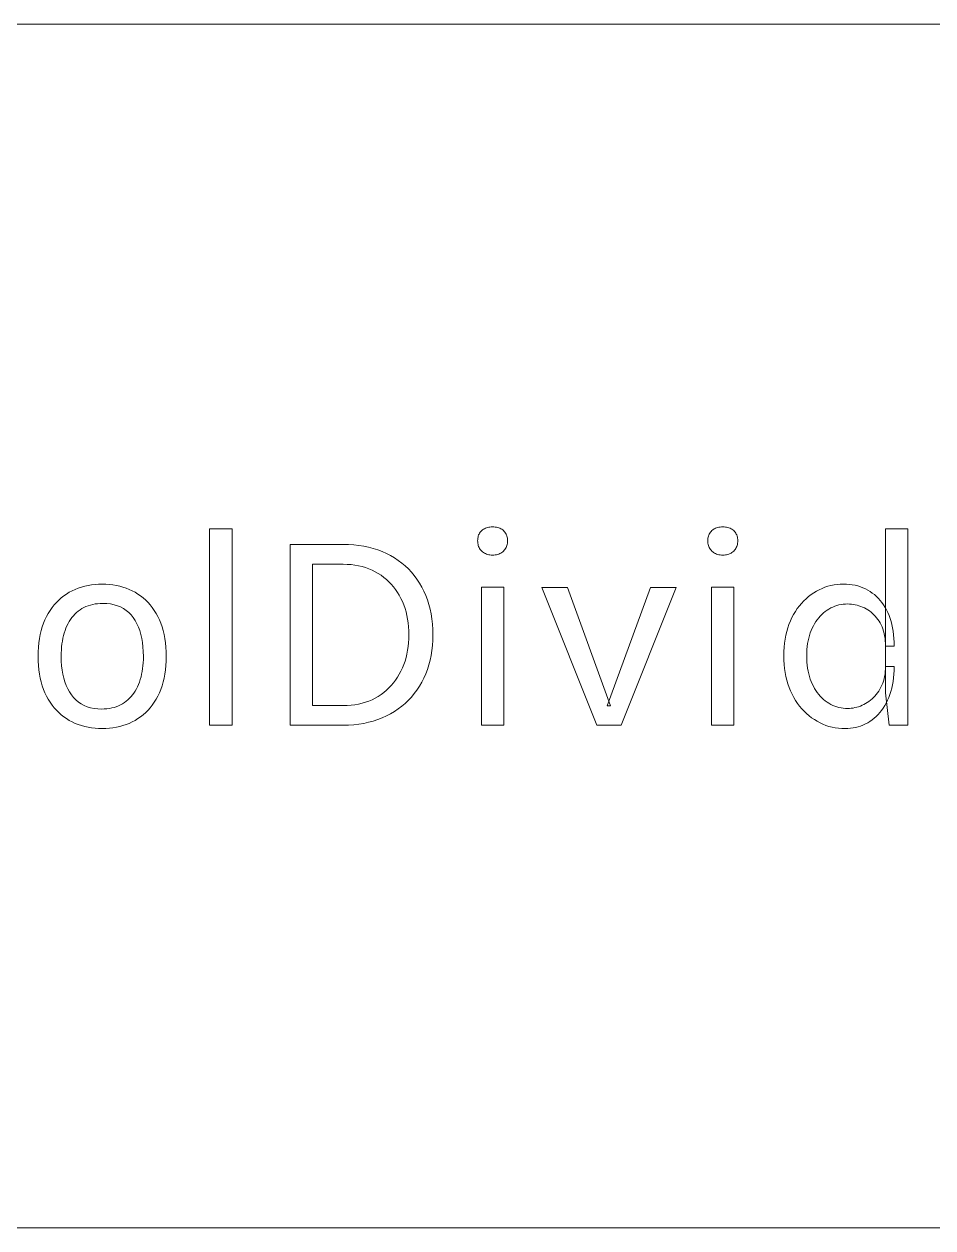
# Model space of a CAD drawing. Extents: x 3 to 302, y 3 to 302.
# Drawn here: x 174.5 to 212.5, y 136.7 to 186.9 of the extents above; entities that cross this region are included whole.
import ezdxf

# ---------------------------------------------------------------- set-up
doc = ezdxf.new("R2010")
doc.units = 0
doc.layers.get('0').update_dxf_attribs({"lineweight": 0})

msp = doc.modelspace()

# ---------------------------------------------------------------- linework, layer by layer
for p, q in [((250.32, 186.86), (151.28, 186.86)), ((182.284, 157.626), (182.284, 165.81)), ((182.284, 165.81), (183.22, 165.81)), ((183.22, 165.81), (183.22, 157.626)), ((193.55, 165.635), (193.576, 165.671)), ((193.576, 165.671), (193.604, 165.706)), ((193.604, 165.706), (193.636, 165.738)), ((193.636, 165.738), (193.671, 165.768)), ((193.671, 165.768), (193.708, 165.794)), ((193.708, 165.794), (193.748, 165.818)), ((193.748, 165.818), (193.79, 165.838)), ((193.79, 165.838), (193.834, 165.855)), ((193.834, 165.855), (193.881, 165.869)), ((193.881, 165.869), (193.93, 165.88)), ((193.93, 165.88), (193.982, 165.888)), ((193.982, 165.888), (194.036, 165.892)), ((194.036, 165.892), (194.092, 165.894)), ((194.092, 165.894), (194.092, 165.894)), ((194.092, 165.894), (194.148, 165.892)), ((194.148, 165.892), (194.202, 165.888)), ((194.202, 165.888), (194.254, 165.88)), ((194.254, 165.88), (194.303, 165.869)), ((194.303, 165.869), (194.35, 165.855)), ((194.35, 165.855), (194.394, 165.838)), ((194.394, 165.838), (194.436, 165.818)), ((194.436, 165.818), (194.476, 165.794)), ((194.476, 165.794), (194.513, 165.768)), ((194.513, 165.768), (194.548, 165.738)), ((194.548, 165.738), (194.58, 165.706)), ((194.58, 165.706), (194.608, 165.671)), ((194.608, 165.671), (194.634, 165.635)), ((203.156, 165.635), (203.182, 165.671)), ((203.182, 165.671), (203.21, 165.706)), ((203.21, 165.706), (203.242, 165.738)), ((203.242, 165.738), (203.277, 165.768)), ((203.277, 165.768), (203.314, 165.794)), ((203.314, 165.794), (203.354, 165.818)), ((203.354, 165.818), (203.396, 165.838)), ((203.396, 165.838), (203.44, 165.855)), ((203.44, 165.855), (203.487, 165.869)), ((203.487, 165.869), (203.536, 165.88)), ((203.536, 165.88), (203.588, 165.888)), ((203.588, 165.888), (203.642, 165.892)), ((203.642, 165.892), (203.698, 165.894)), ((203.698, 165.894), (203.698, 165.894)), ((203.698, 165.894), (203.754, 165.892)), ((203.754, 165.892), (203.808, 165.888)), ((203.808, 165.888), (203.86, 165.88)), ((203.86, 165.88), (203.909, 165.869)), ((203.909, 165.869), (203.956, 165.855)), ((203.956, 165.855), (204, 165.838)), ((204, 165.838), (204.042, 165.818)), ((204.042, 165.818), (204.082, 165.794)), ((204.082, 165.794), (204.119, 165.768)), ((204.119, 165.768), (204.154, 165.738)), ((204.154, 165.738), (204.186, 165.706)), ((204.186, 165.706), (204.214, 165.671)), ((204.214, 165.671), (204.24, 165.635)), ((210.49, 158.97), (210.49, 165.81)), ((210.49, 165.81), (211.426, 165.81)), ((211.426, 165.81), (211.426, 157.626)), ((185.644, 157.626), (185.644, 165.162)), ((185.644, 165.162), (187.852, 165.162)), ((187.852, 165.162), (188.077, 165.157)), ((193.468, 165.318), (193.47, 165.37)), ((193.47, 165.265), (193.468, 165.318)), ((193.468, 165.318), (193.468, 165.318)), ((193.47, 165.37), (193.475, 165.419)), ((193.475, 165.214), (193.47, 165.265)), ((193.475, 165.419), (193.483, 165.467)), ((193.483, 165.165), (193.475, 165.214)), ((193.483, 165.467), (193.495, 165.512)), ((193.495, 165.119), (193.483, 165.165)), ((193.495, 165.512), (193.51, 165.555)), ((193.51, 165.555), (193.528, 165.596)), ((193.528, 165.596), (193.55, 165.635)), ((194.634, 165.635), (194.656, 165.596)), ((194.656, 165.596), (194.674, 165.555)), ((194.674, 165.555), (194.689, 165.512)), ((194.689, 165.512), (194.701, 165.467)), ((194.701, 165.165), (194.689, 165.119)), ((194.701, 165.467), (194.709, 165.419)), ((194.709, 165.214), (194.701, 165.165)), ((194.709, 165.419), (194.714, 165.37)), ((194.714, 165.265), (194.709, 165.214)), ((194.714, 165.37), (194.716, 165.318)), ((194.716, 165.318), (194.714, 165.265)), ((194.716, 165.318), (194.716, 165.318)), ((203.074, 165.318), (203.076, 165.37)), ((203.076, 165.265), (203.074, 165.318)), ((203.074, 165.318), (203.074, 165.318)), ((203.076, 165.37), (203.081, 165.419)), ((203.081, 165.214), (203.076, 165.265)), ((203.081, 165.419), (203.089, 165.467)), ((203.089, 165.165), (203.081, 165.214)), ((203.089, 165.467), (203.101, 165.512)), ((203.101, 165.119), (203.089, 165.165)), ((203.101, 165.512), (203.116, 165.555)), ((203.116, 165.555), (203.134, 165.596)), ((203.134, 165.596), (203.156, 165.635)), ((204.24, 165.635), (204.262, 165.596)), ((204.262, 165.596), (204.28, 165.555)), ((204.28, 165.555), (204.295, 165.512)), ((204.295, 165.512), (204.307, 165.467)), ((204.307, 165.165), (204.295, 165.119)), ((204.307, 165.467), (204.315, 165.419)), ((204.315, 165.214), (204.307, 165.165)), ((204.315, 165.419), (204.32, 165.37)), ((204.32, 165.265), (204.315, 165.214)), ((204.32, 165.37), (204.322, 165.318)), ((204.322, 165.318), (204.32, 165.265)), ((204.322, 165.318), (204.322, 165.318)), ((188.077, 165.157), (188.296, 165.143)), ((188.296, 165.143), (188.509, 165.12)), ((188.509, 165.12), (188.716, 165.088)), ((188.716, 165.088), (188.917, 165.046)), ((188.917, 165.046), (189.112, 164.995)), ((189.112, 164.995), (189.301, 164.934)), ((189.301, 164.934), (189.484, 164.864)), ((189.484, 164.864), (189.661, 164.785)), ((189.661, 164.785), (189.832, 164.697)), ((189.832, 164.697), (189.996, 164.6)), ((193.51, 165.074), (193.495, 165.119)), ((193.528, 165.032), (193.51, 165.074)), ((193.55, 164.991), (193.528, 165.032)), ((193.576, 164.953), (193.55, 164.991)), ((193.604, 164.917), (193.576, 164.953)), ((193.636, 164.883), (193.604, 164.917)), ((193.671, 164.852), (193.636, 164.883)), ((193.708, 164.824), (193.671, 164.852)), ((193.748, 164.799), (193.708, 164.824)), ((193.79, 164.777), (193.748, 164.799)), ((193.834, 164.759), (193.79, 164.777)), ((193.881, 164.744), (193.834, 164.759)), ((193.93, 164.733), (193.881, 164.744)), ((193.982, 164.725), (193.93, 164.733)), ((194.036, 164.72), (193.982, 164.725)), ((194.092, 164.718), (194.036, 164.72)), ((194.148, 164.72), (194.092, 164.718)), ((194.092, 164.718), (194.092, 164.718)), ((194.092, 164.718), (194.092, 164.718)), ((194.202, 164.725), (194.148, 164.72)), ((194.254, 164.733), (194.202, 164.725)), ((194.303, 164.744), (194.254, 164.733)), ((194.35, 164.759), (194.303, 164.744)), ((194.394, 164.777), (194.35, 164.759)), ((194.436, 164.799), (194.394, 164.777)), ((194.476, 164.824), (194.436, 164.799)), ((194.513, 164.852), (194.476, 164.824)), ((194.548, 164.883), (194.513, 164.852)), ((194.58, 164.917), (194.548, 164.883)), ((194.608, 164.953), (194.58, 164.917)), ((194.634, 164.991), (194.608, 164.953)), ((194.656, 165.032), (194.634, 164.991)), ((194.674, 165.074), (194.656, 165.032)), ((194.689, 165.119), (194.674, 165.074)), ((203.116, 165.074), (203.101, 165.119)), ((203.134, 165.032), (203.116, 165.074)), ((203.156, 164.991), (203.134, 165.032)), ((203.182, 164.953), (203.156, 164.991)), ((203.21, 164.917), (203.182, 164.953)), ((203.242, 164.883), (203.21, 164.917)), ((203.277, 164.852), (203.242, 164.883)), ((203.314, 164.824), (203.277, 164.852)), ((203.354, 164.799), (203.314, 164.824)), ((203.396, 164.777), (203.354, 164.799)), ((203.44, 164.759), (203.396, 164.777)), ((203.487, 164.744), (203.44, 164.759)), ((203.536, 164.733), (203.487, 164.744)), ((203.588, 164.725), (203.536, 164.733)), ((203.642, 164.72), (203.588, 164.725)), ((203.698, 164.718), (203.642, 164.72)), ((203.754, 164.72), (203.698, 164.718)), ((203.698, 164.718), (203.698, 164.718)), ((203.698, 164.718), (203.698, 164.718)), ((203.808, 164.725), (203.754, 164.72)), ((203.86, 164.733), (203.808, 164.725)), ((203.909, 164.744), (203.86, 164.733)), ((203.956, 164.759), (203.909, 164.744)), ((204, 164.777), (203.956, 164.759)), ((204.042, 164.799), (204, 164.777)), ((204.082, 164.824), (204.042, 164.799)), ((204.119, 164.852), (204.082, 164.824)), ((204.154, 164.883), (204.119, 164.852)), ((204.186, 164.917), (204.154, 164.883)), ((204.214, 164.953), (204.186, 164.917)), ((204.24, 164.991), (204.214, 164.953)), ((204.262, 165.032), (204.24, 164.991)), ((204.28, 165.074), (204.262, 165.032)), ((204.295, 165.119), (204.28, 165.074)), ((187.852, 164.334), (186.58, 164.334)), ((186.58, 164.334), (186.58, 158.442)), ((188.02, 164.33), (187.852, 164.334)), ((187.852, 164.334), (187.852, 164.334)), ((187.852, 164.334), (187.852, 164.334)), ((188.183, 164.319), (188.02, 164.33)), ((188.342, 164.3), (188.183, 164.319)), ((188.496, 164.273), (188.342, 164.3)), ((188.645, 164.239), (188.496, 164.273)), ((188.789, 164.197), (188.645, 164.239)), ((188.929, 164.147), (188.789, 164.197)), ((189.996, 164.6), (190.153, 164.496)), ((190.153, 164.496), (190.302, 164.384)), ((190.302, 164.384), (190.444, 164.264)), ((190.444, 164.264), (190.578, 164.137)), ((189.064, 164.09), (188.929, 164.147)), ((189.194, 164.025), (189.064, 164.09)), ((189.319, 163.953), (189.194, 164.025)), ((189.439, 163.874), (189.319, 163.953)), ((189.554, 163.789), (189.439, 163.874)), ((189.663, 163.699), (189.554, 163.789)), ((189.766, 163.603), (189.663, 163.699)), ((190.578, 164.137), (190.704, 164.002)), ((190.704, 164.002), (190.823, 163.859)), ((190.823, 163.859), (190.934, 163.709)), ((190.934, 163.709), (191.038, 163.551)), ((176.307, 163.092), (176.425, 163.164)), ((176.425, 163.164), (176.547, 163.229)), ((176.547, 163.229), (176.673, 163.287)), ((176.673, 163.287), (176.802, 163.338)), ((176.802, 163.338), (176.935, 163.383)), ((176.935, 163.383), (177.071, 163.421)), ((177.071, 163.421), (177.21, 163.451)), ((177.21, 163.451), (177.353, 163.475)), ((177.353, 163.475), (177.499, 163.492)), ((177.499, 163.492), (177.649, 163.503)), ((177.649, 163.503), (177.802, 163.506)), ((177.802, 163.506), (177.802, 163.506)), ((177.802, 163.506), (177.954, 163.503)), ((177.954, 163.503), (178.103, 163.492)), ((178.103, 163.492), (178.248, 163.475)), ((178.248, 163.475), (178.39, 163.451)), ((178.39, 163.451), (178.529, 163.421)), ((178.529, 163.421), (178.664, 163.383)), ((178.664, 163.383), (178.796, 163.338)), ((178.796, 163.338), (178.925, 163.287)), ((178.925, 163.287), (179.051, 163.229)), ((179.051, 163.229), (179.173, 163.164)), ((179.173, 163.164), (179.291, 163.092)), ((189.864, 163.501), (189.766, 163.603)), ((189.955, 163.394), (189.864, 163.501)), ((190.042, 163.281), (189.955, 163.394)), ((190.123, 163.163), (190.042, 163.281)), ((190.198, 163.039), (190.123, 163.163)), ((191.038, 163.551), (191.134, 163.386)), ((191.134, 163.386), (191.222, 163.214)), ((191.222, 163.214), (191.3, 163.036)), ((193.624, 157.626), (193.624, 163.374)), ((193.624, 163.374), (194.56, 163.374)), ((194.56, 163.374), (194.56, 157.626)), ((198.436, 157.626), (196.144, 163.362)), ((196.144, 163.362), (197.212, 163.362)), ((197.212, 163.362), (199.012, 158.43)), ((198.88, 158.43), (200.68, 163.362)), ((201.748, 163.362), (199.456, 157.626)), ((200.68, 163.362), (201.748, 163.362)), ((203.23, 157.626), (203.23, 163.374)), ((203.23, 163.374), (204.166, 163.374)), ((204.166, 163.374), (204.166, 157.626)), ((207.493, 163.143), (207.608, 163.212)), ((207.608, 163.212), (207.724, 163.274)), ((207.724, 163.274), (207.843, 163.328)), ((207.843, 163.328), (207.964, 163.375)), ((207.964, 163.375), (208.088, 163.415)), ((208.088, 163.415), (208.213, 163.448)), ((208.213, 163.448), (208.341, 163.473)), ((208.341, 163.473), (208.471, 163.491)), ((208.471, 163.491), (208.604, 163.502)), ((208.604, 163.502), (208.738, 163.506)), ((208.738, 163.506), (208.738, 163.506)), ((208.738, 163.506), (208.862, 163.503)), ((208.862, 163.503), (208.984, 163.494)), ((208.984, 163.494), (209.102, 163.478)), ((209.102, 163.478), (209.218, 163.457)), ((209.218, 163.457), (209.33, 163.429)), ((209.33, 163.429), (209.439, 163.396)), ((209.439, 163.396), (209.545, 163.356)), ((209.545, 163.356), (209.648, 163.31)), ((209.648, 163.31), (209.748, 163.258)), ((209.748, 163.258), (209.845, 163.2)), ((209.845, 163.2), (209.938, 163.136)), ((175.793, 162.636), (175.886, 162.74)), ((175.886, 162.74), (175.983, 162.838)), ((175.983, 162.838), (176.086, 162.929)), ((176.086, 162.929), (176.194, 163.014)), ((176.194, 163.014), (176.307, 163.092)), ((177.403, 162.659), (177.306, 162.635)), ((177.504, 162.678), (177.403, 162.659)), ((177.607, 162.691), (177.504, 162.678)), ((177.715, 162.699), (177.607, 162.691)), ((177.826, 162.702), (177.715, 162.699)), ((177.99, 162.696), (177.826, 162.702)), ((177.826, 162.702), (177.826, 162.702)), ((178.145, 162.678), (177.99, 162.696)), ((178.293, 162.649), (178.145, 162.678)), ((178.432, 162.607), (178.293, 162.649)), ((179.291, 163.092), (179.404, 163.014)), ((179.404, 163.014), (179.512, 162.929)), ((179.512, 162.929), (179.614, 162.838)), ((179.614, 162.838), (179.712, 162.74)), ((179.712, 162.74), (179.804, 162.636)), ((190.267, 162.909), (190.198, 163.039)), ((190.33, 162.775), (190.267, 162.909)), ((190.387, 162.636), (190.33, 162.775)), ((191.3, 163.036), (191.37, 162.851)), ((191.37, 162.851), (191.43, 162.661)), ((191.43, 162.661), (191.481, 162.465)), ((206.894, 162.596), (206.982, 162.703)), ((206.982, 162.703), (207.075, 162.803)), ((207.075, 162.803), (207.173, 162.897)), ((207.173, 162.897), (207.275, 162.985)), ((207.275, 162.985), (207.382, 163.067)), ((207.382, 163.067), (207.493, 163.143)), ((208.632, 162.655), (208.545, 162.636)), ((208.722, 162.668), (208.632, 162.655)), ((208.813, 162.675), (208.722, 162.668)), ((208.906, 162.678), (208.813, 162.675)), ((208.988, 162.676), (208.906, 162.678)), ((208.906, 162.678), (208.906, 162.678)), ((209.069, 162.67), (208.988, 162.676)), ((209.15, 162.66), (209.069, 162.67)), ((209.229, 162.646), (209.15, 162.66)), ((209.938, 163.136), (210.027, 163.067)), ((210.027, 163.067), (210.112, 162.992)), ((210.112, 162.992), (210.193, 162.912)), ((210.193, 162.912), (210.269, 162.826)), ((210.269, 162.826), (210.341, 162.736)), ((210.341, 162.736), (210.408, 162.639)), ((175.408, 162.016), (175.474, 162.153)), ((175.474, 162.153), (175.546, 162.284)), ((175.546, 162.284), (175.623, 162.408)), ((175.623, 162.408), (175.706, 162.525)), ((175.706, 162.525), (175.793, 162.636)), ((176.595, 162.185), (176.535, 162.111)), ((176.66, 162.254), (176.595, 162.185)), ((176.728, 162.319), (176.66, 162.254)), ((176.799, 162.379), (176.728, 162.319)), ((176.875, 162.435), (176.799, 162.379)), ((176.954, 162.486), (176.875, 162.435)), ((177.037, 162.531), (176.954, 162.486)), ((177.123, 162.571), (177.037, 162.531)), ((177.213, 162.606), (177.123, 162.571)), ((177.306, 162.635), (177.213, 162.606)), ((178.563, 162.554), (178.432, 162.607)), ((178.685, 162.489), (178.563, 162.554)), ((178.799, 162.412), (178.685, 162.489)), ((178.905, 162.324), (178.799, 162.412)), ((179.003, 162.223), (178.905, 162.324)), ((179.092, 162.111), (179.003, 162.223)), ((179.804, 162.636), (179.891, 162.525)), ((179.891, 162.525), (179.973, 162.408)), ((179.973, 162.408), (180.049, 162.284)), ((180.049, 162.284), (180.121, 162.153)), ((180.121, 162.153), (180.187, 162.016)), ((190.437, 162.494), (190.387, 162.636)), ((190.48, 162.348), (190.437, 162.494)), ((190.517, 162.199), (190.48, 162.348)), ((190.547, 162.045), (190.517, 162.199)), ((191.481, 162.465), (191.522, 162.263)), ((191.522, 162.263), (191.554, 162.055)), ((206.584, 162.108), (206.655, 162.239)), ((206.655, 162.239), (206.73, 162.364)), ((206.73, 162.364), (206.809, 162.483)), ((206.809, 162.483), (206.894, 162.596)), ((207.766, 162.173), (207.703, 162.1)), ((207.833, 162.24), (207.766, 162.173)), ((207.902, 162.304), (207.833, 162.24)), ((207.975, 162.363), (207.902, 162.304)), ((208.051, 162.417), (207.975, 162.363)), ((208.129, 162.467), (208.051, 162.417)), ((208.209, 162.511), (208.129, 162.467)), ((208.29, 162.55), (208.209, 162.511)), ((208.374, 162.584), (208.29, 162.55)), ((208.458, 162.613), (208.374, 162.584)), ((208.545, 162.636), (208.458, 162.613)), ((209.307, 162.628), (209.229, 162.646)), ((209.383, 162.606), (209.307, 162.628)), ((209.459, 162.58), (209.383, 162.606)), ((209.534, 162.549), (209.459, 162.58)), ((209.607, 162.515), (209.534, 162.549)), ((209.68, 162.477), (209.607, 162.515)), ((209.751, 162.435), (209.68, 162.477)), ((209.819, 162.389), (209.751, 162.435)), ((209.884, 162.339), (209.819, 162.389)), ((209.946, 162.286), (209.884, 162.339)), ((210.006, 162.229), (209.946, 162.286)), ((210.063, 162.168), (210.006, 162.229)), ((210.118, 162.103), (210.063, 162.168)), ((210.408, 162.639), (210.472, 162.538)), ((210.472, 162.538), (210.531, 162.43)), ((210.531, 162.43), (210.586, 162.318)), ((210.586, 162.318), (210.636, 162.2)), ((210.636, 162.2), (210.681, 162.078)), ((175.251, 161.566), (175.297, 161.723)), ((175.297, 161.723), (175.349, 161.873)), ((175.349, 161.873), (175.408, 162.016)), ((176.287, 161.673), (176.249, 161.572)), ((176.329, 161.77), (176.287, 161.673)), ((176.375, 161.862), (176.329, 161.77)), ((176.424, 161.949), (176.375, 161.862)), ((176.478, 162.033), (176.424, 161.949)), ((176.535, 162.111), (176.478, 162.033)), ((179.173, 161.988), (179.092, 162.111)), ((179.245, 161.857), (179.173, 161.988)), ((179.309, 161.717), (179.245, 161.857)), ((179.365, 161.569), (179.309, 161.717)), ((180.187, 162.016), (180.245, 161.873)), ((180.245, 161.873), (180.297, 161.723)), ((180.297, 161.723), (180.342, 161.566)), ((190.57, 161.888), (190.547, 162.045)), ((190.587, 161.727), (190.57, 161.888)), ((190.597, 161.563), (190.587, 161.727)), ((191.554, 162.055), (191.578, 161.84)), ((191.578, 161.84), (191.591, 161.62)), ((206.365, 161.531), (206.41, 161.683)), ((206.41, 161.683), (206.461, 161.829)), ((206.461, 161.829), (206.519, 161.971)), ((206.519, 161.971), (206.584, 162.108)), ((207.433, 161.673), (207.389, 161.575)), ((207.481, 161.767), (207.433, 161.673)), ((207.532, 161.857), (207.481, 161.767)), ((207.586, 161.943), (207.532, 161.857)), ((207.643, 162.024), (207.586, 161.943)), ((207.703, 162.1), (207.643, 162.024)), ((210.17, 162.034), (210.118, 162.103)), ((210.219, 161.962), (210.17, 162.034)), ((210.265, 161.886), (210.219, 161.962)), ((210.308, 161.806), (210.265, 161.886)), ((210.346, 161.723), (210.308, 161.806)), ((210.38, 161.636), (210.346, 161.723)), ((210.681, 162.078), (210.721, 161.951)), ((210.721, 161.951), (210.755, 161.819)), ((210.755, 161.819), (210.784, 161.682)), ((210.784, 161.682), (210.808, 161.54)), ((175.157, 161.059), (175.182, 161.235)), ((175.182, 161.235), (175.213, 161.404)), ((175.213, 161.404), (175.251, 161.566)), ((176.158, 161.247), (176.136, 161.131)), ((176.184, 161.359), (176.158, 161.247)), ((176.215, 161.467), (176.184, 161.359)), ((176.249, 161.572), (176.215, 161.467)), ((179.412, 161.411), (179.365, 161.569)), ((179.45, 161.245), (179.412, 161.411)), ((179.48, 161.07), (179.45, 161.245)), ((180.342, 161.566), (180.38, 161.404)), ((180.38, 161.404), (180.411, 161.235)), ((180.411, 161.235), (180.435, 161.059)), ((190.587, 161.063), (190.597, 161.227)), ((190.6, 161.394), (190.597, 161.563)), ((190.597, 161.227), (190.6, 161.394)), ((190.6, 161.394), (190.6, 161.394)), ((191.591, 161.17), (191.578, 160.952)), ((191.591, 161.62), (191.596, 161.394)), ((191.596, 161.394), (191.591, 161.17)), ((191.596, 161.394), (191.596, 161.394)), ((206.273, 161.047), (206.297, 161.213)), ((206.297, 161.213), (206.328, 161.374)), ((206.328, 161.374), (206.365, 161.531)), ((207.26, 161.143), (207.239, 161.025)), ((207.285, 161.256), (207.26, 161.143)), ((207.315, 161.366), (207.285, 161.256)), ((207.35, 161.472), (207.315, 161.366)), ((207.389, 161.575), (207.35, 161.472)), ((210.409, 161.545), (210.38, 161.636)), ((210.434, 161.451), (210.409, 161.545)), ((210.454, 161.353), (210.434, 161.451)), ((210.47, 161.252), (210.454, 161.353)), ((210.481, 161.147), (210.47, 161.252)), ((210.488, 161.038), (210.481, 161.147)), ((210.808, 161.54), (210.826, 161.394)), ((210.826, 161.394), (210.839, 161.243)), ((210.839, 161.243), (210.847, 161.087)), ((175.126, 160.494), (175.129, 160.689)), ((175.129, 160.689), (175.14, 160.877)), ((175.14, 160.877), (175.157, 161.059)), ((176.094, 160.76), (176.088, 160.629)), ((176.104, 160.887), (176.094, 160.76)), ((176.118, 161.011), (176.104, 160.887)), ((176.136, 161.131), (176.118, 161.011)), ((179.501, 160.887), (179.48, 161.07)), ((179.514, 160.695), (179.501, 160.887)), ((179.518, 160.494), (179.514, 160.695)), ((180.435, 161.059), (180.452, 160.877)), ((180.452, 160.877), (180.463, 160.689)), ((180.463, 160.689), (180.466, 160.494)), ((190.517, 160.592), (190.547, 160.746)), ((190.547, 160.746), (190.57, 160.902)), ((190.57, 160.902), (190.587, 161.063)), ((191.554, 160.74), (191.522, 160.533)), ((191.578, 160.952), (191.554, 160.74)), ((206.242, 160.518), (206.245, 160.699)), ((206.245, 160.699), (206.256, 160.875)), ((206.256, 160.875), (206.273, 161.047)), ((207.204, 160.651), (207.202, 160.518)), ((207.211, 160.779), (207.204, 160.651)), ((207.223, 160.904), (207.211, 160.779)), ((207.239, 161.025), (207.223, 160.904)), ((210.49, 160.926), (210.488, 161.038)), ((210.85, 160.926), (210.49, 160.926)), ((210.847, 161.087), (210.85, 160.926)), ((210.85, 160.926), (210.85, 160.926)), ((175.129, 160.3), (175.126, 160.494)), ((175.126, 160.494), (175.126, 160.494)), ((175.14, 160.113), (175.129, 160.3)), ((176.088, 160.629), (176.086, 160.494)), ((176.086, 160.494), (176.086, 160.494)), ((176.086, 160.494), (176.09, 160.295)), ((176.09, 160.295), (176.103, 160.105)), ((179.5, 160.104), (179.51, 160.23)), ((179.51, 160.23), (179.516, 160.36)), ((179.516, 160.36), (179.518, 160.494)), ((179.518, 160.494), (179.518, 160.494)), ((180.463, 160.3), (180.452, 160.113)), ((180.466, 160.494), (180.463, 160.3)), ((180.466, 160.494), (180.466, 160.494)), ((190.33, 160.015), (190.387, 160.154)), ((190.387, 160.154), (190.437, 160.296)), ((190.437, 160.296), (190.48, 160.443)), ((190.48, 160.443), (190.517, 160.592)), ((191.481, 160.332), (191.43, 160.137)), ((191.522, 160.533), (191.481, 160.332)), ((206.245, 160.336), (206.242, 160.518)), ((206.242, 160.518), (206.242, 160.518)), ((206.256, 160.158), (206.245, 160.336)), ((206.273, 159.985), (206.256, 160.158)), ((207.202, 160.518), (207.202, 160.518)), ((207.202, 160.518), (207.204, 160.383)), ((207.204, 160.383), (207.211, 160.252)), ((207.211, 160.252), (207.223, 160.125)), ((175.157, 159.932), (175.14, 160.113)), ((175.182, 159.757), (175.157, 159.932)), ((175.213, 159.588), (175.182, 159.757)), ((176.103, 160.105), (176.125, 159.924)), ((176.125, 159.924), (176.155, 159.75)), ((176.155, 159.75), (176.193, 159.586)), ((179.42, 159.636), (179.446, 159.747)), ((179.446, 159.747), (179.468, 159.862)), ((179.468, 159.862), (179.486, 159.981)), ((179.486, 159.981), (179.5, 160.104)), ((180.411, 159.757), (180.38, 159.588)), ((180.435, 159.932), (180.411, 159.757)), ((180.452, 160.113), (180.435, 159.932)), ((190.123, 159.623), (190.198, 159.748)), ((190.198, 159.748), (190.267, 159.879)), ((190.267, 159.879), (190.33, 160.015)), ((191.3, 159.764), (191.222, 159.586)), ((191.37, 159.948), (191.3, 159.764)), ((191.43, 160.137), (191.37, 159.948)), ((206.298, 159.818), (206.273, 159.985)), ((206.329, 159.655), (206.298, 159.818)), ((206.367, 159.497), (206.329, 159.655)), ((207.223, 160.125), (207.239, 160.002)), ((207.239, 160.002), (207.26, 159.882)), ((207.26, 159.882), (207.285, 159.766)), ((207.285, 159.766), (207.315, 159.654)), ((207.315, 159.654), (207.35, 159.546)), ((210.432, 159.557), (210.453, 159.654)), ((210.453, 159.654), (210.469, 159.754)), ((210.469, 159.754), (210.481, 159.857)), ((210.481, 159.857), (210.488, 159.964)), ((210.488, 159.964), (210.49, 160.074)), ((210.49, 160.074), (210.49, 160.074)), ((210.49, 160.074), (210.85, 160.074)), ((210.839, 159.751), (210.825, 159.597)), ((210.847, 159.91), (210.839, 159.751)), ((210.85, 160.074), (210.847, 159.91)), ((175.251, 159.426), (175.213, 159.588)), ((175.297, 159.269), (175.251, 159.426)), ((175.349, 159.119), (175.297, 159.269)), ((176.193, 159.586), (176.24, 159.429)), ((176.24, 159.429), (176.296, 159.282)), ((176.296, 159.282), (176.361, 159.142)), ((176.361, 159.142), (176.433, 159.011)), ((179.179, 159.049), (179.229, 159.136)), ((179.229, 159.136), (179.275, 159.228)), ((179.275, 159.228), (179.317, 159.324)), ((179.317, 159.324), (179.355, 159.424)), ((179.355, 159.424), (179.389, 159.528)), ((179.389, 159.528), (179.42, 159.636)), ((180.297, 159.269), (180.245, 159.119)), ((180.342, 159.426), (180.297, 159.269)), ((180.38, 159.588), (180.342, 159.426)), ((189.663, 159.082), (189.766, 159.179)), ((189.766, 159.179), (189.864, 159.281)), ((189.864, 159.281), (189.955, 159.389)), ((189.955, 159.389), (190.042, 159.503)), ((190.042, 159.503), (190.123, 159.623)), ((191.038, 159.249), (190.934, 159.091)), ((191.134, 159.414), (191.038, 159.249)), ((191.222, 159.586), (191.134, 159.414)), ((206.413, 159.343), (206.367, 159.497)), ((206.465, 159.195), (206.413, 159.343)), ((206.524, 159.052), (206.465, 159.195)), ((207.35, 159.546), (207.389, 159.442)), ((207.389, 159.442), (207.433, 159.342)), ((207.433, 159.342), (207.481, 159.246)), ((207.481, 159.246), (207.532, 159.154)), ((207.532, 159.154), (207.586, 159.067)), ((210.256, 159.123), (210.3, 159.203)), ((210.3, 159.203), (210.34, 159.287)), ((210.34, 159.287), (210.375, 159.374)), ((210.375, 159.374), (210.406, 159.464)), ((210.406, 159.464), (210.432, 159.557)), ((210.752, 159.165), (210.716, 159.031)), ((210.782, 159.304), (210.752, 159.165)), ((210.806, 159.448), (210.782, 159.304)), ((210.825, 159.597), (210.806, 159.448)), ((175.408, 158.976), (175.349, 159.119)), ((175.474, 158.838), (175.408, 158.976)), ((175.546, 158.707), (175.474, 158.838)), ((175.623, 158.582), (175.546, 158.707)), ((176.433, 159.011), (176.515, 158.889)), ((176.515, 158.889), (176.605, 158.777)), ((176.605, 158.777), (176.703, 158.676)), ((176.703, 158.676), (176.809, 158.588)), ((178.802, 158.621), (178.874, 158.681)), ((178.874, 158.681), (178.943, 158.745)), ((178.943, 158.745), (179.008, 158.815)), ((179.008, 158.815), (179.069, 158.888)), ((179.069, 158.888), (179.126, 158.966)), ((179.126, 158.966), (179.179, 159.049)), ((180.049, 158.707), (179.973, 158.582)), ((180.121, 158.838), (180.049, 158.707)), ((180.187, 158.976), (180.121, 158.838)), ((180.245, 159.119), (180.187, 158.976)), ((188.929, 158.63), (189.064, 158.688)), ((189.064, 158.688), (189.194, 158.753)), ((189.194, 158.753), (189.319, 158.826)), ((189.319, 158.826), (189.439, 158.906)), ((189.439, 158.906), (189.554, 158.991)), ((189.554, 158.991), (189.663, 159.082)), ((190.578, 158.662), (190.444, 158.534)), ((190.704, 158.797), (190.578, 158.662)), ((190.823, 158.94), (190.704, 158.797)), ((190.934, 159.091), (190.823, 158.94)), ((206.59, 158.913), (206.524, 159.052)), ((206.662, 158.78), (206.59, 158.913)), ((206.739, 158.653), (206.662, 158.78)), ((206.82, 158.532), (206.739, 158.653)), ((207.586, 159.067), (207.643, 158.985)), ((207.643, 158.985), (207.703, 158.907)), ((207.703, 158.907), (207.766, 158.834)), ((207.766, 158.834), (207.833, 158.765)), ((207.833, 158.765), (207.902, 158.701)), ((207.902, 158.701), (207.975, 158.641)), ((207.975, 158.641), (208.051, 158.586)), ((209.799, 158.615), (209.865, 158.665)), ((209.865, 158.665), (209.929, 158.719)), ((209.929, 158.719), (209.99, 158.777)), ((209.99, 158.777), (210.048, 158.839)), ((210.048, 158.839), (210.104, 158.904)), ((210.104, 158.904), (210.157, 158.973)), ((210.157, 158.973), (210.208, 159.046)), ((210.208, 159.046), (210.256, 159.123)), ((210.646, 157.626), (210.49, 158.97)), ((210.577, 158.661), (210.52, 158.548)), ((210.629, 158.779), (210.577, 158.661)), ((210.675, 158.903), (210.629, 158.779)), ((210.716, 159.031), (210.675, 158.903)), ((175.706, 158.464), (175.623, 158.582)), ((175.793, 158.353), (175.706, 158.464)), ((175.886, 158.248), (175.793, 158.353)), ((175.983, 158.15), (175.886, 158.248)), ((176.086, 158.059), (175.983, 158.15)), ((176.809, 158.588), (176.923, 158.511)), ((176.923, 158.511), (177.045, 158.446)), ((177.045, 158.446), (177.176, 158.393)), ((177.176, 158.393), (177.314, 158.351)), ((177.314, 158.351), (177.461, 158.322)), ((177.461, 158.322), (177.615, 158.304)), ((177.615, 158.304), (177.778, 158.298)), ((177.778, 158.298), (177.888, 158.301)), ((177.778, 158.298), (177.778, 158.298)), ((177.778, 158.298), (177.778, 158.298)), ((177.888, 158.301), (177.994, 158.309)), ((177.994, 158.309), (178.098, 158.322)), ((178.098, 158.322), (178.198, 158.341)), ((178.198, 158.341), (178.294, 158.365)), ((178.294, 158.365), (178.387, 158.394)), ((178.387, 158.394), (178.477, 158.429)), ((178.477, 158.429), (178.563, 158.469)), ((178.563, 158.469), (178.646, 158.514)), ((178.646, 158.514), (178.726, 158.565)), ((178.726, 158.565), (178.802, 158.621)), ((179.614, 158.15), (179.512, 158.059)), ((179.712, 158.248), (179.614, 158.15)), ((179.804, 158.353), (179.712, 158.248)), ((179.891, 158.464), (179.804, 158.353)), ((179.973, 158.582), (179.891, 158.464)), ((186.58, 158.442), (187.852, 158.442)), ((187.852, 158.442), (188.02, 158.446)), ((188.02, 158.446), (188.183, 158.457)), ((188.183, 158.457), (188.342, 158.477)), ((188.342, 158.477), (188.496, 158.503)), ((188.496, 158.503), (188.645, 158.538)), ((188.645, 158.538), (188.789, 158.58)), ((188.789, 158.58), (188.929, 158.63)), ((189.996, 158.195), (189.832, 158.097)), ((190.153, 158.3), (189.996, 158.195)), ((190.302, 158.413), (190.153, 158.3)), ((190.444, 158.534), (190.302, 158.413)), ((199.012, 158.43), (198.88, 158.43)), ((206.906, 158.417), (206.82, 158.532)), ((206.997, 158.308), (206.906, 158.417)), ((207.092, 158.206), (206.997, 158.308)), ((207.192, 158.11), (207.092, 158.206)), ((208.051, 158.586), (208.129, 158.536)), ((208.129, 158.536), (208.209, 158.491)), ((208.209, 158.491), (208.29, 158.451)), ((208.29, 158.451), (208.374, 158.417)), ((208.374, 158.417), (208.458, 158.388)), ((208.458, 158.388), (208.545, 158.364)), ((208.545, 158.364), (208.632, 158.346)), ((208.632, 158.346), (208.722, 158.333)), ((208.722, 158.333), (208.813, 158.325)), ((208.813, 158.325), (208.906, 158.322)), ((208.906, 158.322), (208.984, 158.324)), ((208.906, 158.322), (208.906, 158.322)), ((208.984, 158.324), (209.061, 158.33)), ((209.061, 158.33), (209.138, 158.34)), ((209.138, 158.34), (209.214, 158.355)), ((209.214, 158.355), (209.289, 158.373)), ((209.289, 158.373), (209.364, 158.395)), ((209.364, 158.395), (209.439, 158.422)), ((209.439, 158.422), (209.513, 158.453)), ((209.513, 158.453), (209.586, 158.487)), ((209.586, 158.487), (209.659, 158.526)), ((209.659, 158.526), (209.73, 158.569)), ((209.73, 158.569), (209.799, 158.615)), ((210.256, 158.152), (210.18, 158.067)), ((210.328, 158.242), (210.256, 158.152)), ((210.396, 158.339), (210.328, 158.242)), ((210.46, 158.441), (210.396, 158.339)), ((210.52, 158.548), (210.46, 158.441)), ((176.194, 157.974), (176.086, 158.059)), ((176.307, 157.896), (176.194, 157.974)), ((176.425, 157.824), (176.307, 157.896)), ((176.547, 157.759), (176.425, 157.824)), ((176.673, 157.701), (176.547, 157.759)), ((176.802, 157.65), (176.673, 157.701)), ((176.935, 157.605), (176.802, 157.65)), ((178.796, 157.65), (178.664, 157.605)), ((178.925, 157.701), (178.796, 157.65)), ((179.051, 157.759), (178.925, 157.701)), ((179.173, 157.824), (179.051, 157.759)), ((179.291, 157.896), (179.173, 157.824)), ((179.404, 157.974), (179.291, 157.896)), ((179.512, 158.059), (179.404, 157.974)), ((188.077, 157.631), (187.852, 157.626)), ((188.296, 157.645), (188.077, 157.631)), ((188.509, 157.668), (188.296, 157.645)), ((188.716, 157.701), (188.509, 157.668)), ((188.917, 157.744), (188.716, 157.701)), ((189.112, 157.796), (188.917, 157.744)), ((189.301, 157.857), (189.112, 157.796)), ((189.484, 157.927), (189.301, 157.857)), ((189.661, 158.008), (189.484, 157.927)), ((189.832, 158.097), (189.661, 158.008)), ((207.297, 158.019), (207.192, 158.11)), ((207.406, 157.935), (207.297, 158.019)), ((207.52, 157.857), (207.406, 157.935)), ((207.638, 157.786), (207.52, 157.857)), ((207.757, 157.722), (207.638, 157.786)), ((207.879, 157.666), (207.757, 157.722)), ((208.004, 157.617), (207.879, 157.666)), ((209.55, 157.629), (209.449, 157.59)), ((209.649, 157.674), (209.55, 157.629)), ((209.745, 157.725), (209.649, 157.674)), ((209.839, 157.782), (209.745, 157.725)), ((209.93, 157.845), (209.839, 157.782)), ((210.017, 157.913), (209.93, 157.845)), ((210.101, 157.987), (210.017, 157.913)), ((210.18, 158.067), (210.101, 157.987)), ((177.071, 157.567), (176.935, 157.605)), ((177.21, 157.537), (177.071, 157.567)), ((177.353, 157.513), (177.21, 157.537)), ((177.499, 157.496), (177.353, 157.513)), ((177.649, 157.485), (177.499, 157.496)), ((177.802, 157.482), (177.649, 157.485)), ((177.954, 157.485), (177.802, 157.482)), ((177.802, 157.482), (177.802, 157.482)), ((177.802, 157.482), (177.802, 157.482)), ((178.103, 157.496), (177.954, 157.485)), ((178.248, 157.513), (178.103, 157.496)), ((178.39, 157.537), (178.248, 157.513)), ((178.529, 157.567), (178.39, 157.537)), ((178.664, 157.605), (178.529, 157.567)), ((183.22, 157.626), (182.284, 157.626)), ((183.22, 157.626), (183.22, 157.626)), ((187.852, 157.626), (185.644, 157.626)), ((185.644, 157.626), (185.644, 157.626)), ((187.852, 157.626), (187.852, 157.626)), ((194.56, 157.626), (193.624, 157.626)), ((194.56, 157.626), (194.56, 157.626)), ((199.456, 157.626), (198.436, 157.626)), ((198.436, 157.626), (198.436, 157.626)), ((204.166, 157.626), (203.23, 157.626)), ((204.166, 157.626), (204.166, 157.626)), ((208.131, 157.576), (208.004, 157.617)), ((208.259, 157.542), (208.131, 157.576)), ((208.391, 157.516), (208.259, 157.542)), ((208.524, 157.497), (208.391, 157.516)), ((208.66, 157.486), (208.524, 157.497)), ((208.798, 157.482), (208.66, 157.486)), ((208.912, 157.485), (208.798, 157.482)), ((208.798, 157.482), (208.798, 157.482)), ((208.798, 157.482), (208.798, 157.482)), ((209.024, 157.494), (208.912, 157.485)), ((209.134, 157.509), (209.024, 157.494)), ((209.241, 157.53), (209.134, 157.509)), ((209.346, 157.557), (209.241, 157.53)), ((209.449, 157.59), (209.346, 157.557)), ((211.426, 157.626), (210.646, 157.626)), ((211.426, 157.626), (211.426, 157.626)), ((154.28, 136.66), (247.32, 136.66))]:
    msp.add_line(p, q)

doc.saveas('drawing.dxf')
